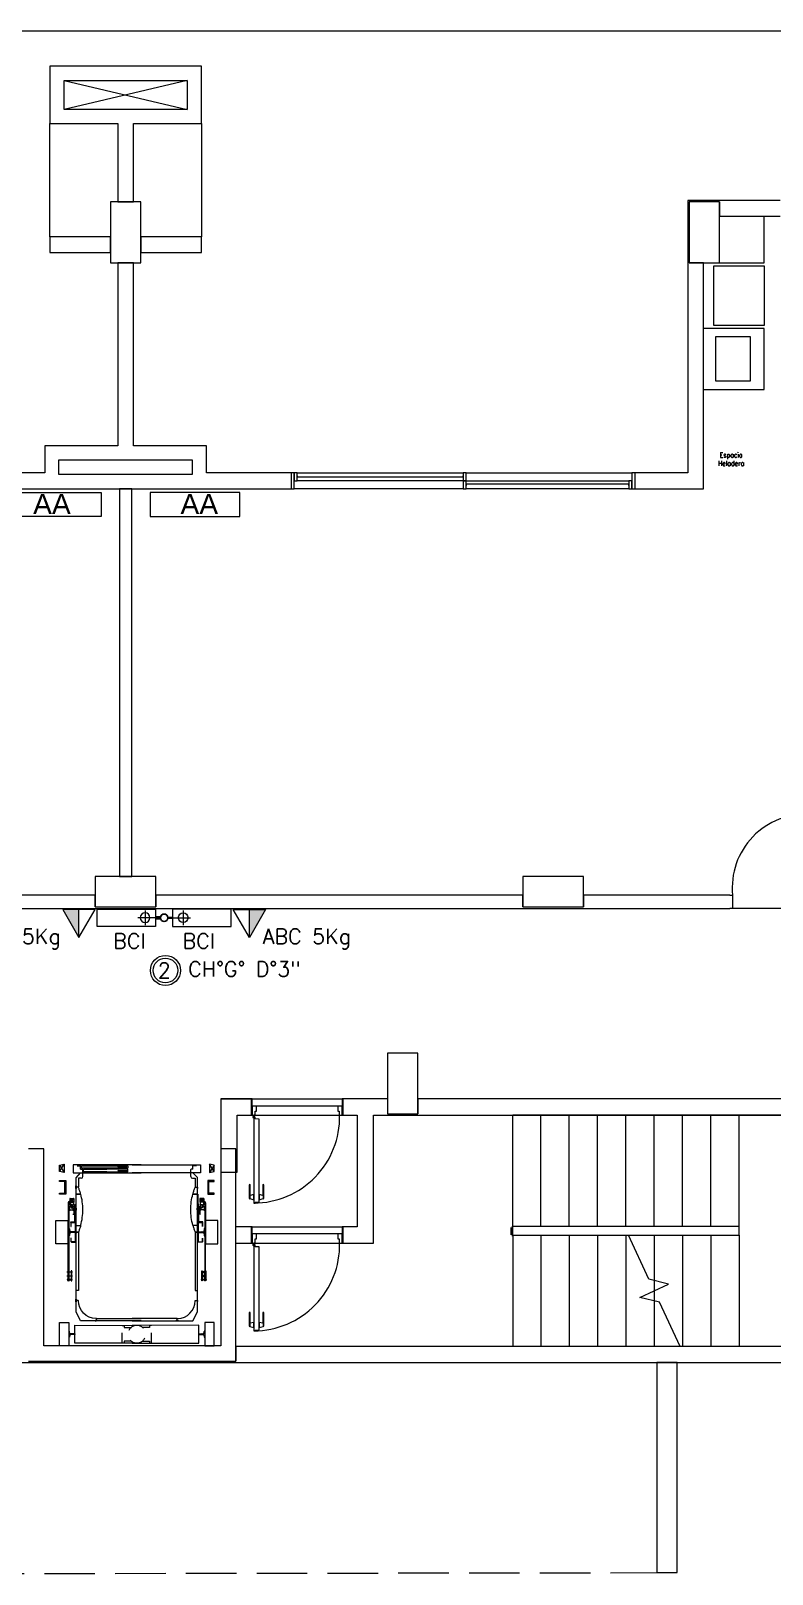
# Model space of a CAD drawing. Header units: millimetres. Extents: x 917 to 1168, y -421 to -23.
# Drawn here: x 1014.49 to 1021.82, y -297.79 to -282.54 of the extents above; entities that cross this region are included whole.
import ezdxf
from ezdxf.enums import TextEntityAlignment as Align

# ---------------------------------------------------------------- set-up
doc = ezdxf.new("R2010")
doc.units = ezdxf.units.MM
doc.header["$LTSCALE"] = 0.1
for name, pattern in [('CENTER', [2.25, 1, -0.1, 0.05, -0.1, 1]), ('CONTINUA', [0]), ('DASHED', [0.7, 0.5, -0.2]), ('HIDDEN', [0.375, 0.25, -0.125]), ('HIDDEN2', [0.1875, 0.125, -0.0625]), ('Overhead', [0.003969, 0.002381, -0.001587])]:
    doc.linetypes.add(name, pattern=pattern)
doc.layers.get('0').update_dxf_attribs({"lineweight": 5})
for name, color, linetype, lineweight in [('00_Incendio_Bocas Incendio', 1, 'Continuous', 30), ('00_Incendio_Cañeria', 1, 'Continuous', 30), ('00_Incendio_Matafuego', 1, 'Continuous', 20), ('00_Incendio_Montantes', 1, 'Continuous', 30), ('00_Incendio_Numeracion Montantes', 1, 'Continuous', 30), ('00_Incendio_Textos', 7, 'Continuous', 13), ('Arq-Equipamiento', 250, 'Continuous', 5)]:
    doc.layers.add(name, color=color, linetype=linetype, lineweight=lineweight)
doc.styles.add('Instal Sanit', font='techb___.ttf', dxfattribs={"height": 0.15})
doc.styles.add('Romans', font='romans.shx')
doc.styles.add('Romans 1.50', font='romans.shx', dxfattribs={"width": 0.8, "height": 0.15})
doc.styles.get("Standard").update_dxf_attribs({"font": 'arial.ttf'})

# ---------------------------------------------------------------- blocks, each defined once
blk = doc.blocks.new('g')
blk.add_lwpolyline([(0.6, 0.2), (0.1, 0.2, -0.198945), (0, 0.3, -0.198878), (-0.1, 0.4), (-0.1, 1.2, 0.414208), (-0.3, 1.5, 0.414219), (-0.5, 1.2, -0.000005), (-0.5, -1.3, 0.000002), (-0.5, -1.3, 0.999999), (-0.1, -1.3), (-0.1, -0.4, -0.198907), (0, -0.3, -0.198919), (0.1, -0.2), (0.6, -0.2)], format="xyb")
blk = doc.blocks.new('2-1P F')
at = {"color": 8, "lineweight": 18}
for p, q in [((744.734, -308.332), (760.799, -308.332)), ((752.017, -308.682), (752.017, -309.248)), ((753.515, -308.682), (752.017, -308.682)), ((753.515, -309.248), (753.515, -308.682)), ((752.157, -309.108), (752.157, -308.822)), ((752.157, -308.822), (753.375, -308.822)), ((752.157, -308.822), (753.375, -309.108)), ((753.375, -308.822), (752.157, -309.108)), ((753.375, -308.822), (753.375, -309.108)), ((752.017, -309.248), (752.689, -309.248)), ((752.017, -310.369), (752.017, -309.248)), ((753.375, -309.108), (752.157, -309.108)), ((752.689, -309.248), (752.689, -310.024)), ((752.844, -310.024), (752.844, -309.248)), ((752.844, -309.248), (753.515, -309.248)), ((753.515, -309.248), (753.515, -310.369)), ((758.326, -310.009), (758.326, -312.703)), ((759.24, -310.009), (758.326, -310.009)), ((752.689, -310.024), (752.616, -310.024)), ((752.616, -310.024), (752.616, -310.369)), ((752.704, -310.024), (752.689, -310.024)), ((752.689, -310.024), (752.844, -310.024)), ((752.829, -310.024), (752.704, -310.024)), ((752.844, -310.024), (752.829, -310.024)), ((752.916, -310.024), (752.844, -310.024)), ((752.916, -310.369), (752.916, -310.024)), ((758.482, -310.024), (758.341, -310.024)), ((758.341, -310.024), (758.341, -310.624)), ((758.641, -310.024), (758.482, -310.024)), ((758.641, -310.149), (758.641, -310.024)), ((758.641, -310.024), (758.641, -310.165)), ((758.641, -310.15), (758.641, -310.149)), ((758.641, -310.163), (758.641, -310.15)), ((758.641, -310.164), (758.641, -310.163)), ((758.641, -310.165), (758.641, -310.164)), ((758.641, -310.624), (758.641, -310.165)), ((758.641, -310.165), (759.24, -310.165)), ((759.082, -310.624), (759.082, -310.165)), ((752.616, -310.369), (752.017, -310.369)), ((752.017, -310.369), (752.017, -310.524)), ((752.616, -310.369), (752.616, -310.384)), ((752.616, -310.524), (752.616, -310.369)), ((752.616, -310.384), (752.616, -310.509)), ((752.916, -310.384), (752.916, -310.369)), ((753.515, -310.369), (752.916, -310.369)), ((752.916, -310.369), (752.916, -310.524)), ((752.916, -310.509), (752.916, -310.384)), ((753.515, -310.524), (753.515, -310.369)), ((752.017, -310.524), (752.616, -310.524)), ((752.616, -310.509), (752.616, -310.524)), ((752.616, -310.524), (752.616, -310.624)), ((752.616, -310.624), (752.689, -310.624)), ((752.689, -310.624), (752.704, -310.624)), ((752.689, -310.624), (752.689, -312.433)), ((752.844, -310.624), (752.689, -310.624)), ((752.704, -310.624), (752.829, -310.624)), ((752.829, -310.624), (752.844, -310.624)), ((752.844, -310.624), (752.916, -310.624)), ((752.844, -312.433), (752.844, -310.624)), ((752.916, -310.524), (752.916, -310.509)), ((752.916, -310.624), (752.916, -310.524)), ((752.916, -310.524), (753.515, -310.524)), ((758.341, -310.624), (758.466, -310.624)), ((758.482, -310.624), (758.341, -310.624)), ((758.466, -310.624), (758.467, -310.624)), ((758.467, -310.624), (758.479, -310.624)), ((758.479, -310.624), (758.48, -310.624)), ((758.48, -310.624), (758.482, -310.624)), ((758.482, -310.624), (758.641, -310.624)), ((758.482, -312.859), (758.482, -310.624)), ((758.641, -310.624), (759.082, -310.624)), ((759.082, -311.274), (758.482, -311.274)), ((758.602, -311.795), (758.602, -311.355)), ((758.602, -311.355), (758.942, -311.355)), ((758.942, -311.355), (758.942, -311.795)), ((759.082, -311.876), (759.082, -311.274)), ((758.942, -311.795), (758.602, -311.795)), ((758.482, -311.876), (759.082, -311.876)), ((752.689, -312.433), (751.967, -312.433)), ((751.967, -312.433), (751.967, -312.703)), ((753.565, -312.433), (752.844, -312.433)), ((753.565, -312.703), (753.565, -312.433)), ((752.107, -312.573), (753.425, -312.573)), ((752.107, -312.718), (752.107, -312.573)), ((753.425, -312.573), (753.425, -312.718)), ((751.967, -312.703), (751.129, -312.703)), ((753.425, -312.718), (752.107, -312.718)), ((754.404, -312.703), (753.565, -312.703)), ((754.434, -312.703), (754.404, -312.703)), ((754.404, -312.703), (754.404, -312.859)), ((754.464, -312.703), (754.434, -312.703)), ((754.434, -312.703), (754.434, -312.781)), ((754.434, -312.859), (754.434, -312.703)), ((754.464, -312.781), (754.464, -312.703)), ((754.464, -312.703), (756.104, -312.703)), ((754.464, -312.731), (754.464, -312.742)), ((754.464, -312.742), (756.104, -312.742)), ((756.134, -312.703), (756.104, -312.703)), ((756.104, -312.703), (756.104, -312.781)), ((756.104, -312.742), (756.104, -312.731)), ((756.134, -312.781), (756.134, -312.703)), ((756.134, -312.703), (757.774, -312.703)), ((757.804, -312.703), (757.774, -312.703)), ((757.774, -312.703), (757.774, -312.859)), ((758.326, -312.703), (757.804, -312.703)), ((757.804, -312.859), (757.804, -312.703)), ((751.129, -312.859), (751.967, -312.859)), ((751.967, -312.859), (754.404, -312.859)), ((751.967, -312.859), (752.107, -312.859)), ((752.107, -312.859), (752.107, -312.858)), ((752.704, -312.859), (752.704, -316.692)), ((752.829, -312.859), (752.704, -312.859)), ((752.829, -316.692), (752.829, -312.859)), ((753.425, -312.858), (753.425, -312.859)), ((754.404, -312.859), (754.434, -312.859)), ((754.434, -312.781), (754.464, -312.781)), ((756.104, -312.859), (754.434, -312.859)), ((756.104, -312.781), (754.464, -312.781)), ((756.134, -312.781), (756.104, -312.781)), ((756.104, -312.781), (756.104, -312.859)), ((756.104, -312.781), (756.134, -312.781)), ((756.104, -312.859), (756.134, -312.859)), ((756.134, -312.859), (756.134, -312.781)), ((756.134, -312.781), (757.744, -312.781)), ((757.744, -312.812), (756.134, -312.812)), ((756.134, -312.812), (756.134, -312.826)), ((757.744, -312.859), (756.134, -312.859)), ((757.774, -312.781), (757.744, -312.781)), ((757.744, -312.781), (757.744, -312.859)), ((757.744, -312.826), (757.744, -312.812)), ((757.744, -312.859), (757.774, -312.859)), ((757.774, -312.859), (757.774, -312.781)), ((757.774, -312.859), (757.804, -312.859)), ((757.804, -312.859), (758.482, -312.859)), ((753.066, -316.692), (752.466, -316.692)), ((752.466, -316.692), (752.466, -316.876)), ((752.704, -316.692), (752.829, -316.692)), ((753.066, -316.876), (753.066, -316.692)), ((757.295, -316.692), (756.695, -316.692)), ((756.695, -316.692), (756.695, -316.876)), ((757.295, -316.876), (757.295, -316.692)), ((752.466, -316.876), (748.838, -316.876)), ((752.466, -316.876), (752.466, -316.878)), ((752.466, -316.992), (752.466, -316.876)), ((752.466, -316.878), (752.466, -316.879)), ((752.466, -316.879), (752.466, -316.891)), ((753.066, -316.878), (753.066, -316.876)), ((756.695, -316.876), (753.066, -316.876)), ((753.066, -316.876), (753.066, -316.992)), ((753.066, -316.879), (753.066, -316.878)), ((753.066, -316.891), (753.066, -316.879)), ((756.695, -316.876), (756.695, -316.878)), ((756.695, -316.992), (756.695, -316.876)), ((756.695, -316.878), (756.695, -316.879)), ((756.695, -316.879), (756.695, -316.891)), ((757.295, -316.878), (757.295, -316.876)), ((758.743, -316.876), (757.295, -316.876)), ((757.295, -316.876), (757.295, -316.992)), ((757.295, -316.879), (757.295, -316.878)), ((757.295, -316.891), (757.295, -316.879)), ((758.743, -316.876), (758.768, -316.876)), ((758.768, -316.876), (758.768, -317.01)), ((746.789, -317.01), (752.466, -317.01)), ((752.466, -316.891), (752.466, -316.892)), ((752.466, -316.892), (752.466, -316.992)), ((752.466, -316.992), (752.466, -316.992)), ((752.466, -316.992), (753.066, -316.992)), ((752.466, -317.01), (758.743, -317.01)), ((753.066, -316.892), (753.066, -316.891)), ((753.066, -316.992), (753.066, -316.892)), ((753.066, -316.992), (753.066, -316.992)), ((756.695, -316.891), (756.695, -316.892)), ((756.695, -316.892), (756.695, -316.992)), ((756.695, -316.992), (757.295, -316.992)), ((757.295, -316.892), (757.295, -316.891)), ((757.295, -316.992), (757.295, -316.892)), ((758.768, -317.01), (758.743, -317.01)), ((759.568, -317.01), (758.768, -317.01)), ((755.657, -318.438), (755.357, -318.438)), ((755.357, -318.438), (755.357, -319.038)), ((755.657, -318.89), (755.657, -318.438)), ((754.007, -318.89), (753.707, -318.89)), ((753.707, -318.89), (753.707, -319.616)), ((754.007, -318.892), (753.707, -318.892)), ((753.707, -318.893), (753.708, -318.893)), ((753.708, -318.89), (753.708, -319.616)), ((754.007, -318.893), (753.709, -318.893)), ((753.709, -318.893), (753.709, -319.616)), ((754.007, -318.89), (754.007, -319.053)), ((754.017, -318.89), (754.007, -318.89)), ((754.017, -318.89), (754.907, -318.89)), ((754.017, -318.961), (754.017, -318.89)), ((754.059, -318.961), (754.017, -318.961)), ((754.017, -318.961), (754.017, -319.053)), ((754.047, -319.053), (754.047, -319.011)), ((754.047, -319.011), (754.059, -319.011)), ((754.059, -319.011), (754.059, -318.961)), ((754.865, -318.961), (754.059, -318.961)), ((754.907, -318.961), (754.865, -318.961)), ((754.865, -318.961), (754.865, -319.011)), ((754.865, -319.011), (754.877, -319.011)), ((754.877, -319.011), (754.877, -319.053)), ((754.917, -318.89), (754.907, -318.89)), ((754.907, -318.89), (754.907, -318.961)), ((754.907, -319.053), (754.907, -318.961)), ((755.357, -318.89), (754.917, -318.89)), ((754.917, -319.053), (754.917, -318.89)), ((755.657, -318.892), (755.657, -318.89)), ((759.782, -318.89), (755.657, -318.89)), ((755.657, -318.89), (755.657, -319.038)), ((755.657, -318.893), (755.657, -318.892)), ((755.657, -318.908), (755.657, -318.893)), ((755.657, -319.038), (755.657, -318.908)), ((753.869, -319.053), (754.007, -319.053)), ((753.869, -319.616), (753.869, -319.053)), ((754.007, -319.053), (754.017, -319.053)), ((754.017, -319.053), (754.047, -319.053)), ((754.035, -319.053), (754.026, -319.064)), ((754.032, -319.061), (754.039, -319.053)), ((754.039, -319.053), (754.035, -319.053)), ((754.048, -319.08), (754.035, -319.08)), ((754.035, -319.08), (754.035, -319.921)), ((754.045, -319.07), (754.037, -319.063)), ((754.04, -319.07), (754.043, -319.072)), ((754.043, -319.072), (754.043, -319.08)), ((754.043, -319.08), (754.046, -319.08)), ((754.046, -319.08), (754.046, -319.072)), ((754.047, -319.053), (754.877, -319.053)), ((754.048, -319.088), (754.048, -319.08)), ((754.086, -319.09), (754.048, -319.088)), ((754.086, -319.91), (754.086, -319.09)), ((754.877, -319.053), (754.907, -319.053)), ((754.907, -319.053), (754.917, -319.053)), ((754.917, -319.053), (755.057, -319.053)), ((755.057, -319.053), (755.057, -320.157)), ((755.217, -319.053), (759.782, -319.053)), ((755.217, -320.317), (755.217, -319.053)), ((755.357, -319.038), (755.42, -319.038)), ((755.42, -319.038), (755.657, -319.038)), ((756.594, -320.153), (756.594, -319.053)), ((759.934, -319.053), (756.594, -319.053)), ((756.874, -320.153), (756.874, -319.053)), ((756.874, -320.153), (756.874, -319.053)), ((757.154, -320.153), (757.154, -319.053)), ((757.154, -320.153), (757.154, -319.053)), ((757.434, -320.153), (757.434, -319.053)), ((757.434, -320.153), (757.434, -319.053)), ((757.714, -320.153), (757.714, -319.053)), ((757.714, -320.153), (757.714, -319.053)), ((757.994, -320.153), (757.994, -319.053)), ((757.994, -320.153), (757.994, -319.053)), ((758.274, -320.153), (758.274, -319.053)), ((758.274, -320.153), (758.274, -319.053)), ((758.554, -320.153), (758.554, -319.053)), ((758.554, -320.153), (758.554, -319.053)), ((758.834, -320.153), (758.834, -319.053)), ((758.834, -320.153), (758.834, -319.053)), ((751.957, -319.386), (751.807, -319.386)), ((751.957, -321.333), (751.957, -319.386)), ((753.857, -319.386), (753.707, -319.386)), ((753.707, -319.386), (753.707, -321.333)), ((753.857, -321.483), (753.857, -319.386)), ((752.286, -319.551), (752.318, -319.551)), ((752.321, -319.585), (752.321, -319.553)), ((752.322, -319.586), (752.341, -319.586)), ((752.343, -319.657), (752.343, -319.589)), ((753.41, -319.657), (753.41, -319.589)), ((753.431, -319.586), (753.413, -319.586)), ((753.432, -319.585), (753.432, -319.553)), ((753.468, -319.551), (753.435, -319.551)), ((753.707, -319.616), (753.869, -319.616)), ((752.112, -319.697), (752.174, -319.697)), ((752.112, -319.706), (752.112, -319.697)), ((752.166, -319.706), (752.112, -319.706)), ((752.166, -319.822), (752.166, -319.706)), ((752.174, -319.697), (752.174, -319.831)), ((753.641, -319.697), (753.579, -319.697)), ((753.579, -319.697), (753.579, -319.831)), ((753.588, -319.822), (753.588, -319.706)), ((753.588, -319.706), (753.641, -319.706)), ((753.641, -319.706), (753.641, -319.697)), ((753.987, -319.744), (753.987, -319.87)), ((753.993, -319.738), (753.993, -319.877)), ((753.999, -319.845), (753.999, -319.744)), ((754.122, -319.744), (754.122, -319.845)), ((754.128, -319.738), (754.128, -319.877)), ((754.134, -319.87), (754.134, -319.744)), ((752.112, -319.831), (752.112, -319.822)), ((752.112, -319.822), (752.166, -319.822)), ((752.174, -319.831), (752.112, -319.831)), ((753.579, -319.831), (753.641, -319.831)), ((753.641, -319.822), (753.588, -319.822)), ((753.641, -319.831), (753.641, -319.822)), ((753.999, -319.845), (753.993, -319.852)), ((753.993, -319.877), (754.035, -319.887)), ((754.035, -319.836), (753.999, -319.845)), ((754.035, -319.887), (754.035, -319.836)), ((754.035, -319.921), (754.048, -319.921)), ((754.048, -319.913), (754.086, -319.91)), ((754.048, -319.921), (754.048, -319.913)), ((754.086, -319.836), (754.086, -319.887)), ((754.122, -319.845), (754.086, -319.836)), ((754.086, -319.887), (754.128, -319.877)), ((754.122, -319.845), (754.128, -319.852)), ((752.203, -320.245), (752.203, -320.172)), ((752.203, -320.172), (752.207, -320.172)), ((752.21, -320.174), (752.213, -320.203)), ((752.213, -320.214), (752.21, -320.242)), ((752.23, -320.205), (752.215, -320.205)), ((752.23, -320.212), (752.215, -320.212)), ((752.23, -320.205), (752.232, -320.204)), ((752.23, -320.205), (752.232, -320.204)), ((752.23, -320.212), (752.232, -320.212)), ((752.23, -320.212), (752.232, -320.212)), ((752.262, -320.204), (752.232, -320.204)), ((752.262, -320.212), (752.232, -320.212)), ((752.263, -320.205), (752.262, -320.204)), ((752.263, -320.211), (752.262, -320.212)), ((752.263, -320.205), (752.263, -320.211)), ((753.49, -320.205), (753.491, -320.204)), ((753.49, -320.205), (753.49, -320.211)), ((753.49, -320.211), (753.491, -320.212)), ((753.491, -320.204), (753.521, -320.204)), ((753.491, -320.212), (753.521, -320.212)), ((753.524, -320.205), (753.521, -320.204)), ((753.524, -320.205), (753.521, -320.204)), ((753.524, -320.212), (753.521, -320.212)), ((753.524, -320.212), (753.521, -320.212)), ((753.524, -320.205), (753.538, -320.205)), ((753.524, -320.212), (753.538, -320.212)), ((753.543, -320.174), (753.541, -320.203)), ((753.541, -320.214), (753.543, -320.242)), ((753.551, -320.172), (753.546, -320.172)), ((753.551, -320.245), (753.551, -320.172)), ((754.007, -320.157), (753.857, -320.157)), ((754.007, -320.157), (754.007, -320.317)), ((754.017, -320.157), (754.007, -320.157)), ((754.017, -320.157), (754.907, -320.157)), ((754.017, -320.225), (754.017, -320.157)), ((754.059, -320.225), (754.017, -320.225)), ((754.017, -320.225), (754.017, -320.317)), ((754.059, -320.275), (754.059, -320.225)), ((754.865, -320.225), (754.059, -320.225)), ((754.907, -320.225), (754.865, -320.225)), ((754.865, -320.225), (754.865, -320.275)), ((754.917, -320.157), (754.907, -320.157)), ((754.907, -320.157), (754.907, -320.225)), ((754.907, -320.317), (754.907, -320.225)), ((755.057, -320.157), (754.917, -320.157)), ((754.917, -320.317), (754.917, -320.157)), ((756.579, -320.233), (756.579, -320.163)), ((756.592, -320.245), (756.592, -320.15)), ((756.593, -320.248), (756.593, -320.149)), ((756.594, -320.15), (756.593, -320.15)), ((756.594, -320.248), (756.594, -320.148)), ((758.834, -320.153), (756.594, -320.153)), ((758.834, -320.238), (758.834, -320.153)), ((752.203, -320.245), (752.207, -320.245)), ((753.551, -320.245), (753.546, -320.245)), ((753.857, -320.317), (754.007, -320.317)), ((754.007, -320.317), (754.017, -320.317)), ((754.017, -320.317), (754.047, -320.317)), ((754.035, -320.317), (754.026, -320.328)), ((754.032, -320.325), (754.039, -320.317)), ((754.039, -320.317), (754.035, -320.317)), ((754.048, -320.344), (754.035, -320.344)), ((754.035, -320.344), (754.035, -321.185)), ((754.045, -320.334), (754.037, -320.327)), ((754.04, -320.334), (754.043, -320.336)), ((754.043, -320.336), (754.043, -320.344)), ((754.043, -320.344), (754.046, -320.344)), ((754.046, -320.344), (754.046, -320.336)), ((754.047, -320.317), (754.047, -320.275)), ((754.047, -320.275), (754.059, -320.275)), ((754.047, -320.317), (754.877, -320.317)), ((754.048, -320.352), (754.048, -320.344)), ((754.086, -320.354), (754.048, -320.352)), ((754.086, -321.174), (754.086, -320.354)), ((754.865, -320.275), (754.877, -320.275)), ((754.877, -320.275), (754.877, -320.317)), ((754.877, -320.317), (754.907, -320.317)), ((754.907, -320.317), (754.917, -320.317)), ((754.917, -320.317), (755.217, -320.317)), ((756.594, -320.245), (756.593, -320.245)), ((756.594, -320.238), (756.874, -320.238)), ((756.594, -320.245), (756.594, -321.338)), ((756.874, -320.238), (757.154, -320.238)), ((756.874, -320.238), (756.874, -321.338)), ((757.154, -320.238), (757.434, -320.238)), ((757.154, -320.238), (757.154, -321.338)), ((757.434, -320.238), (757.714, -320.238)), ((757.434, -320.238), (757.434, -321.338)), ((757.714, -320.238), (757.738, -320.238)), ((757.714, -320.238), (757.714, -321.338)), ((757.738, -320.238), (758.834, -320.238)), ((757.994, -320.238), (757.994, -320.687)), ((757.994, -320.238), (757.994, -320.687)), ((758.274, -320.238), (758.274, -321.338)), ((758.274, -320.238), (758.274, -321.338)), ((758.554, -320.238), (758.554, -321.338)), ((758.554, -320.238), (758.554, -321.338)), ((758.834, -320.238), (758.834, -321.338)), ((758.834, -320.238), (758.834, -321.338)), ((757.994, -320.687), (757.994, -320.788)), ((757.994, -320.788), (757.994, -320.888)), ((757.994, -320.788), (757.994, -320.888)), ((757.994, -320.888), (757.994, -321.338)), ((753.987, -321.008), (753.987, -321.134)), ((753.993, -321.002), (753.993, -321.141)), ((753.999, -321.109), (753.993, -321.116)), ((753.993, -321.141), (754.035, -321.151)), ((753.999, -321.109), (753.999, -321.008)), ((754.035, -321.1), (753.999, -321.109)), ((754.035, -321.151), (754.035, -321.1)), ((754.086, -321.1), (754.086, -321.151)), ((754.122, -321.109), (754.086, -321.1)), ((754.086, -321.151), (754.128, -321.141)), ((754.122, -321.008), (754.122, -321.109)), ((754.122, -321.109), (754.128, -321.116)), ((754.128, -321.002), (754.128, -321.141)), ((754.134, -321.134), (754.134, -321.008)), ((752.206, -321.186), (752.206, -321.248)), ((752.208, -321.186), (752.206, -321.186)), ((752.208, -321.248), (752.206, -321.248)), ((752.214, -321.211), (752.211, -321.189)), ((752.214, -321.223), (752.211, -321.246)), ((752.23, -321.214), (752.216, -321.214)), ((752.23, -321.221), (752.216, -321.221)), ((752.23, -321.214), (752.232, -321.213)), ((752.23, -321.221), (752.232, -321.221)), ((752.262, -321.213), (752.232, -321.213)), ((752.262, -321.221), (752.232, -321.221)), ((752.263, -321.214), (752.262, -321.213)), ((752.263, -321.22), (752.262, -321.221)), ((752.263, -321.214), (752.263, -321.22)), ((753.49, -321.214), (753.491, -321.213)), ((753.49, -321.214), (753.49, -321.22)), ((753.49, -321.22), (753.491, -321.221)), ((753.491, -321.213), (753.521, -321.213)), ((753.491, -321.221), (753.521, -321.221)), ((753.524, -321.214), (753.521, -321.213)), ((753.524, -321.221), (753.521, -321.221)), ((753.524, -321.214), (753.537, -321.214)), ((753.524, -321.221), (753.537, -321.221)), ((753.54, -321.211), (753.542, -321.189)), ((753.54, -321.223), (753.542, -321.246)), ((753.545, -321.186), (753.548, -321.186)), ((753.545, -321.248), (753.548, -321.248)), ((753.548, -321.186), (753.548, -321.248)), ((754.035, -321.185), (754.048, -321.185)), ((754.048, -321.177), (754.086, -321.174)), ((754.048, -321.185), (754.048, -321.177)), ((753.707, -321.333), (751.957, -321.333)), ((753.857, -321.335), (753.857, -321.483)), ((759.934, -321.338), (753.857, -321.338)), ((751.507, -321.498), (753.857, -321.498)), ((751.807, -321.483), (753.857, -321.483)), ((753.857, -321.498), (759.939, -321.498)), ((758.22, -321.498), (758.02, -321.498)), ((758.02, -321.498), (758.02, -323.574)), ((758.22, -323.574), (758.22, -321.498)), ((758.02, -323.574), (758.22, -323.574))]:
    blk.add_line(p, q, dxfattribs=at)
at = {"color": 8, "linetype": 'HIDDEN', "lineweight": 18}
for p, q in [((752.112, -319.608), (752.157, -319.537)), ((752.112, -319.546), (752.157, -319.617)), ((753.641, -319.608), (753.597, -319.537)), ((753.641, -319.546), (753.597, -319.617))]:
    blk.add_line(p, q, dxfattribs=at)
at = {"color": 8, "linetype": 'Continuous', "lineweight": 18}
for p, q in [((752.921, -319.542), (752.246, -319.542)), ((752.246, -319.542), (752.246, -319.622)), ((752.246, -319.622), (752.921, -319.622)), ((752.277, -319.67), (752.321, -319.622)), ((752.321, -319.622), (752.921, -319.622)), ((752.33, -319.551), (752.788, -319.551)), ((752.33, -319.577), (752.33, -319.551)), ((752.788, -319.577), (752.33, -319.577)), ((752.351, -319.613), (752.351, -319.586)), ((752.351, -319.586), (752.579, -319.586)), ((752.579, -319.613), (752.351, -319.613)), ((752.788, -319.586), (752.579, -319.586)), ((752.579, -319.613), (752.788, -319.613)), ((752.69, -319.564), (752.698, -319.558)), ((752.777, -319.564), (752.69, -319.564)), ((752.69, -319.564), (752.699, -319.571)), ((752.69, -319.601), (752.698, -319.594)), ((752.777, -319.601), (752.69, -319.601)), ((752.69, -319.601), (752.699, -319.607)), ((752.788, -319.551), (752.788, -319.577)), ((752.788, -319.613), (752.788, -319.586)), ((752.832, -319.542), (753.508, -319.542)), ((753.432, -319.622), (752.832, -319.622)), ((753.508, -319.622), (752.832, -319.622)), ((753.477, -319.669), (753.432, -319.622)), ((753.508, -319.542), (753.508, -319.622)), ((752.277, -320.995), (752.277, -319.67)), ((752.326, -319.675), (752.302, -319.675)), ((753.428, -319.675), (753.452, -319.675)), ((753.477, -320.995), (753.477, -319.669)), ((752.197, -319.917), (752.197, -320.288)), ((752.203, -319.917), (752.203, -320.288)), ((752.208, -319.905), (752.254, -319.905)), ((752.208, -319.911), (752.254, -319.911)), ((752.215, -319.877), (752.215, -319.903)), ((752.215, -319.89), (752.216, -319.89)), ((752.216, -319.877), (752.216, -319.903)), ((752.216, -319.903), (752.217, -319.904)), ((752.217, -319.875), (752.252, -319.875)), ((752.217, -319.876), (752.252, -319.876)), ((752.217, -319.904), (752.252, -319.904)), ((752.217, -319.904), (752.252, -319.904)), ((752.219, -319.911), (752.219, -319.94)), ((752.224, -319.886), (752.228, -319.886)), ((752.224, -319.886), (752.224, -319.894)), ((752.224, -319.894), (752.228, -319.894)), ((752.228, -319.884), (752.228, -319.886)), ((752.228, -319.884), (752.241, -319.884)), ((752.228, -319.894), (752.228, -319.896)), ((752.228, -319.896), (752.241, -319.896)), ((752.241, -319.884), (752.241, -319.886)), ((752.241, -319.886), (752.245, -319.886)), ((752.241, -319.894), (752.241, -319.896)), ((752.241, -319.894), (752.245, -319.894)), ((752.245, -319.886), (752.245, -319.894)), ((752.25, -319.911), (752.25, -319.94)), ((752.253, -319.903), (752.252, -319.904)), ((752.253, -319.877), (752.253, -319.903)), ((752.253, -319.89), (752.254, -319.89)), ((752.254, -319.877), (752.254, -319.903)), ((752.254, -319.905), (752.254, -319.911)), ((753.499, -319.877), (753.499, -319.903)), ((753.5, -319.89), (753.499, -319.89)), ((753.545, -319.905), (753.499, -319.905)), ((753.499, -319.905), (753.499, -319.911)), ((753.545, -319.911), (753.499, -319.911)), ((753.5, -319.877), (753.5, -319.903)), ((753.5, -319.903), (753.502, -319.904)), ((753.536, -319.875), (753.502, -319.875)), ((753.536, -319.876), (753.502, -319.876)), ((753.536, -319.904), (753.502, -319.904)), ((753.536, -319.904), (753.502, -319.904)), ((753.503, -319.911), (753.503, -319.94)), ((753.509, -319.886), (753.509, -319.894)), ((753.513, -319.886), (753.509, -319.886)), ((753.513, -319.894), (753.509, -319.894)), ((753.513, -319.884), (753.513, -319.886)), ((753.525, -319.884), (753.513, -319.884)), ((753.513, -319.894), (753.513, -319.896)), ((753.525, -319.896), (753.513, -319.896)), ((753.525, -319.884), (753.525, -319.886)), ((753.529, -319.886), (753.525, -319.886)), ((753.525, -319.894), (753.525, -319.896)), ((753.529, -319.894), (753.525, -319.894)), ((753.529, -319.886), (753.529, -319.894)), ((753.535, -319.911), (753.535, -319.94)), ((753.538, -319.903), (753.536, -319.904)), ((753.538, -319.877), (753.538, -319.903)), ((753.539, -319.89), (753.538, -319.89)), ((753.539, -319.877), (753.539, -319.903)), ((753.551, -319.917), (753.551, -320.288)), ((753.556, -319.917), (753.556, -320.288)), ((752.21, -319.958), (752.21, -319.997)), ((752.21, -319.997), (752.211, -319.997)), ((752.211, -319.989), (752.211, -319.997)), ((752.212, -319.955), (752.229, -319.955)), ((752.212, -319.987), (752.252, -319.987)), ((752.212, -319.988), (752.252, -319.988)), ((752.219, -319.94), (752.229, -319.94)), ((752.229, -319.934), (752.229, -319.968)), ((752.24, -319.934), (752.229, -319.934)), ((752.229, -319.968), (752.24, -319.968)), ((752.24, -319.968), (752.24, -319.934)), ((752.24, -319.94), (752.25, -319.94)), ((752.24, -319.955), (752.252, -319.955)), ((752.244, -319.988), (752.244, -319.99)), ((752.244, -319.99), (752.251, -319.99)), ((752.245, -320.03), (752.252, -320.03)), ((752.245, -320.03), (752.245, -320.031)), ((752.245, -320.031), (752.252, -320.031)), ((752.251, -319.988), (752.251, -319.991)), ((752.251, -319.991), (752.253, -319.991)), ((752.253, -319.989), (752.253, -320.028)), ((752.254, -319.958), (752.254, -320.028)), ((752.254, -319.958), (752.263, -319.958)), ((752.254, -320.003), (752.263, -320.003)), ((752.263, -320.099), (752.263, -319.935)), ((752.263, -319.935), (752.268, -319.935)), ((752.268, -319.935), (752.268, -320.1)), ((752.268, -319.971), (752.271, -319.971)), ((752.268, -319.99), (752.271, -319.99)), ((752.271, -319.971), (752.279, -319.971)), ((752.271, -319.99), (752.271, -319.971)), ((752.271, -319.975), (752.279, -319.975)), ((752.271, -319.986), (752.279, -319.986)), ((752.271, -319.99), (752.279, -319.99)), ((752.28, -319.988), (752.28, -319.972)), ((753.482, -319.971), (753.474, -319.971)), ((753.474, -319.988), (753.474, -319.972)), ((753.482, -319.986), (753.474, -319.986)), ((753.482, -319.99), (753.474, -319.99)), ((753.482, -319.975), (753.475, -319.975)), ((753.485, -319.971), (753.483, -319.971)), ((753.483, -319.99), (753.483, -319.971)), ((753.485, -319.99), (753.483, -319.99)), ((753.49, -319.935), (753.485, -319.935)), ((753.485, -319.935), (753.485, -320.1)), ((753.49, -320.099), (753.49, -319.935)), ((753.499, -319.958), (753.49, -319.958)), ((753.499, -320.003), (753.49, -320.003)), ((753.499, -319.958), (753.499, -320.028)), ((753.5, -319.989), (753.5, -320.028)), ((753.503, -319.991), (753.5, -319.991)), ((753.513, -319.955), (753.502, -319.955)), ((753.541, -319.987), (753.502, -319.987)), ((753.541, -319.988), (753.502, -319.988)), ((753.508, -320.03), (753.502, -320.03)), ((753.508, -320.031), (753.502, -320.031)), ((753.513, -319.94), (753.503, -319.94)), ((753.503, -319.988), (753.503, -319.991)), ((753.51, -319.99), (753.503, -319.99)), ((753.508, -320.03), (753.508, -320.031)), ((753.51, -319.988), (753.51, -319.99)), ((753.513, -319.968), (753.513, -319.934)), ((753.513, -319.934), (753.525, -319.934)), ((753.525, -319.968), (753.513, -319.968)), ((753.525, -319.934), (753.525, -319.968)), ((753.535, -319.94), (753.525, -319.94)), ((753.541, -319.955), (753.525, -319.955)), ((753.542, -319.989), (753.542, -319.997)), ((753.544, -319.997), (753.542, -319.997)), ((753.544, -319.958), (753.544, -319.997)), ((752.077, -320.324), (752.077, -320.093)), ((752.077, -320.093), (752.197, -320.093)), ((752.197, -320.093), (752.197, -320.324)), ((752.224, -320.105), (752.257, -320.105)), ((752.224, -320.111), (752.224, -320.105)), ((752.258, -320.111), (752.224, -320.111)), ((752.277, -320.208), (752.299, -320.208)), ((752.299, -320.208), (752.299, -320.786)), ((753.477, -320.208), (753.454, -320.208)), ((753.454, -320.208), (753.454, -320.786)), ((753.495, -320.111), (753.529, -320.111)), ((753.529, -320.105), (753.496, -320.105)), ((753.529, -320.111), (753.529, -320.105)), ((753.677, -320.093), (753.556, -320.093)), ((753.556, -320.093), (753.556, -320.324)), ((753.677, -320.324), (753.677, -320.093)), ((752.197, -320.324), (752.077, -320.324)), ((752.197, -320.288), (752.203, -320.288)), ((753.556, -320.288), (753.551, -320.288)), ((753.556, -320.324), (753.677, -320.324)), ((757.941, -320.674), (757.738, -320.238)), ((758.136, -320.722), (757.941, -320.674)), ((752.299, -320.786), (752.277, -320.786)), ((753.454, -320.786), (753.477, -320.786)), ((757.852, -320.854), (758.136, -320.722)), ((752.321, -321.084), (752.277, -320.995)), ((753.432, -321.084), (753.477, -320.995)), ((758.047, -320.901), (757.852, -320.854)), ((758.25, -321.338), (758.047, -320.901)), ((752.112, -321.333), (752.112, -321.102)), ((752.112, -321.102), (752.206, -321.102)), ((752.206, -321.102), (752.206, -321.333)), ((752.263, -321.305), (752.263, -321.129)), ((752.263, -321.129), (752.921, -321.13)), ((752.921, -321.084), (752.321, -321.084)), ((752.477, -321.084), (752.477, -321.062)), ((752.477, -321.062), (752.921, -321.062)), ((753.277, -321.062), (752.832, -321.062)), ((752.832, -321.084), (753.432, -321.084)), ((753.49, -321.129), (752.832, -321.13)), ((753.277, -321.084), (753.277, -321.062)), ((753.49, -321.305), (753.49, -321.129)), ((753.641, -321.102), (753.548, -321.102)), ((753.548, -321.102), (753.548, -321.333)), ((753.641, -321.333), (753.641, -321.102)), ((752.921, -321.305), (752.263, -321.305)), ((752.832, -321.305), (753.49, -321.305)), ((752.206, -321.333), (752.112, -321.333)), ((753.548, -321.333), (753.641, -321.333))]:
    blk.add_line(p, q, dxfattribs=at)
at = {"color": 8, "linetype": 'CENTER', "lineweight": 18}
for p, q in [((752.217, -319.89), (752.252, -319.89)), ((753.536, -319.89), (753.502, -319.89)), ((752.242, -319.98), (752.283, -319.98)), ((753.512, -319.98), (753.47, -319.98))]:
    blk.add_line(p, q, dxfattribs=at)
at = {"color": 8, "linetype": 'DASHED', "lineweight": 18}
for p, q in [((752.244, -319.971), (752.251, -319.971)), ((752.244, -319.971), (752.244, -319.987)), ((752.244, -319.975), (752.251, -319.975)), ((752.244, -319.986), (752.251, -319.986)), ((752.251, -319.97), (752.251, -319.987)), ((752.251, -319.97), (752.254, -319.97)), ((752.253, -319.989), (752.253, -319.989)), ((753.503, -319.97), (753.499, -319.97)), ((753.5, -319.989), (753.5, -319.989)), ((753.503, -319.97), (753.503, -319.987)), ((753.51, -319.971), (753.503, -319.971)), ((753.51, -319.975), (753.503, -319.975)), ((753.51, -319.986), (753.503, -319.986)), ((753.51, -319.971), (753.51, -319.987))]:
    blk.add_line(p, q, dxfattribs=at)
at = {"color": 8, "linetype": 'Overhead', "lineweight": 18}
for p, q in [((756.594, -320.245), (756.594, -321.338)), ((756.874, -320.238), (756.874, -321.338)), ((757.154, -320.238), (757.154, -321.338)), ((757.434, -320.238), (757.434, -321.338)), ((757.714, -320.238), (757.714, -321.338)), ((757.994, -320.687), (757.994, -320.788)), ((757.994, -320.888), (757.994, -321.338))]:
    blk.add_line(p, q, dxfattribs=at)
at = {"color": 8, "linetype": 'HIDDEN2', "lineweight": 18, "ltscale": 0.5}
for p, q in [((752.731, -321.305), (752.731, -321.13)), ((752.731, -321.13), (752.75, -321.13)), ((752.75, -321.13), (752.75, -321.149)), ((752.75, -321.149), (752.823, -321.149)), ((753.003, -321.149), (752.93, -321.149)), ((753.022, -321.13), (753.003, -321.13)), ((753.003, -321.13), (753.003, -321.149)), ((753.022, -321.305), (753.022, -321.13)), ((752.75, -321.305), (752.731, -321.305)), ((752.823, -321.285), (752.75, -321.285)), ((752.75, -321.285), (752.75, -321.305)), ((752.93, -321.285), (753.003, -321.285)), ((753.003, -321.285), (753.003, -321.305)), ((753.003, -321.305), (753.022, -321.305))]:
    blk.add_line(p, q, dxfattribs=at)
at = {"color": 8, "linetype": 'DASHED', "lineweight": 18, "ltscale": 10}
blk.add_line((747.063, -323.589), (758.12, -323.574), dxfattribs=at)
at = {"color": 8, "lineweight": 18}
for points in [[(759.082, -310.656), (759.082, -311.246), (758.582, -311.246), (758.582, -310.656)], [(752.157, -319.537), (752.157, -319.617), (752.112, -319.608), (752.112, -319.546)], [(753.597, -319.537), (753.597, -319.617), (753.641, -319.608), (753.641, -319.546)], [(752.234, -320.591), (752.229, -320.591), (752.229, -320.688), (752.234, -320.688)], [(753.519, -320.591), (753.524, -320.591), (753.524, -320.688), (753.519, -320.688)]]:
    blk.add_lwpolyline(points, close=True, dxfattribs=at)
for points in [[(752.272, -319.831), (752.318, -319.831, 0.498137), (752.321, -319.827, 0.014075), (752.311, -319.796, 0.014078), (752.299, -319.766, 0.303961), (752.297, -319.764), (752.279, -319.764, 0.414205), (752.277, -319.767), (752.277, -319.775)], [(752.302, -319.675, 0.382405), (752.299, -319.677), (752.299, -319.761, -0.382405), (752.296, -319.764), (752.279, -319.764, -0.414213), (752.277, -319.761), (752.277, -319.753)], [(752.279, -319.764, 0.414213), (752.277, -319.767), (752.277, -319.775)], [(753.481, -319.831), (753.435, -319.831, -0.498137), (753.433, -319.827, -0.014075), (753.442, -319.796, -0.014078), (753.454, -319.766, -0.303961), (753.456, -319.764), (753.474, -319.764, -0.414205), (753.477, -319.767), (753.477, -319.775)], [(753.452, -319.675, -0.382405), (753.454, -319.677), (753.454, -319.761, 0.382405), (753.457, -319.764), (753.474, -319.764, 0.414213), (753.477, -319.761), (753.477, -319.753)], [(753.474, -319.764, -0.414213), (753.477, -319.767), (753.477, -319.775)], [(752.294, -319.831), (752.275, -319.831, 0.415832), (752.272, -319.833), (752.272, -320.139, 0.414217), (752.275, -320.142), (752.294, -320.142)], [(752.296, -320.142), (752.32, -320.142, 0.337311), (752.322, -320.14, 0.067471), (752.343, -319.986, 0.067485), (752.322, -319.832, 0.337302), (752.32, -319.831), (752.296, -319.831)], [(753.457, -320.142), (753.434, -320.142, -0.337311), (753.431, -320.14, -0.067471), (753.41, -319.986, -0.067485), (753.431, -319.832, -0.337302), (753.434, -319.831), (753.457, -319.831)], [(753.459, -319.831), (753.478, -319.831, -0.415832), (753.481, -319.833), (753.481, -320.139, -0.414217), (753.478, -320.142), (753.459, -320.142)], [(752.228, -320.266), (752.225, -320.266), (752.225, -320.301, 0.414213), (752.23, -320.306), (752.266, -320.306, 0.414214), (752.271, -320.301), (752.271, -320.116, 0.414214), (752.266, -320.111), (752.23, -320.111, 0.414214), (752.225, -320.116), (752.225, -320.151), (752.228, -320.151), (752.228, -320.116, -0.41421), (752.23, -320.113), (752.266, -320.113, -0.414217), (752.269, -320.116), (752.269, -320.301, -0.414213), (752.266, -320.303), (752.23, -320.303, -0.414218), (752.228, -320.301), (752.228, -320.266)], [(752.272, -320.142), (752.318, -320.142, -0.498137), (752.321, -320.145, -0.014075), (752.311, -320.176, -0.014078), (752.299, -320.207, -0.303961), (752.297, -320.208), (752.279, -320.208, -0.414205), (752.277, -320.206), (752.277, -320.198)], [(752.279, -320.208, 0.414205), (752.277, -320.211), (752.277, -320.219)], [(753.481, -320.142), (753.435, -320.142, 0.498137), (753.433, -320.145, 0.014075), (753.442, -320.176, 0.014078), (753.454, -320.207, 0.303961), (753.456, -320.208), (753.474, -320.208, 0.414205), (753.477, -320.206), (753.477, -320.198)], [(753.474, -320.208, -0.414205), (753.477, -320.211), (753.477, -320.219)], [(753.526, -320.266), (753.528, -320.266), (753.528, -320.301, -0.414213), (753.523, -320.306), (753.487, -320.306, -0.414214), (753.482, -320.301), (753.482, -320.116, -0.414214), (753.487, -320.111), (753.523, -320.111, -0.414214), (753.528, -320.116), (753.528, -320.151), (753.526, -320.151), (753.526, -320.116, 0.41421), (753.523, -320.113), (753.487, -320.113, 0.414217), (753.485, -320.116), (753.485, -320.301, 0.414213), (753.487, -320.303), (753.523, -320.303, 0.414218), (753.526, -320.301), (753.526, -320.266)], [(752.279, -320.884), (752.279, -320.884, -0.414213), (752.277, -320.881), (752.277, -320.873)], [(752.466, -321.084), (752.474, -321.084, 0.414214), (752.477, -321.081), (752.477, -321.064, 0.417709), (752.474, -321.062, -0.405583), (752.299, -320.886, 0.40989), (752.296, -320.884), (752.279, -320.884, 0.414213), (752.277, -320.887), (752.277, -320.895)], [(753.287, -321.084), (753.279, -321.084, -0.414214), (753.277, -321.081), (753.277, -321.064, -0.417709), (753.279, -321.062, 0.405583), (753.454, -320.886, -0.40989), (753.457, -320.884), (753.474, -320.884, -0.414213), (753.477, -320.887), (753.477, -320.895)], [(753.474, -320.884), (753.474, -320.884, 0.414213), (753.477, -320.881), (753.477, -320.873)], [(752.487, -321.084), (752.479, -321.084, -0.414214), (752.477, -321.081)], [(753.266, -321.084), (753.274, -321.084, 0.414214), (753.277, -321.081)]]:
    blk.add_lwpolyline(points, format="xyb", dxfattribs=at)
for points in [[(752.198, -320.591), (752.194, -320.591), (752.194, -320.688), (752.198, -320.688), (752.198, -320.102), (752.203, -320.102), (752.203, -320.688), (752.207, -320.688), (752.207, -320.591), (752.203, -320.591)], [(753.555, -320.591), (753.559, -320.591), (753.559, -320.688), (753.555, -320.688), (753.555, -320.102), (753.551, -320.102), (753.551, -320.688), (753.546, -320.688), (753.546, -320.591), (753.551, -320.591)], [(752.194, -320.604), (752.189, -320.604), (752.189, -320.599), (752.194, -320.599)], [(752.194, -320.644), (752.189, -320.644), (752.189, -320.639), (752.194, -320.639)], [(752.194, -320.675), (752.189, -320.675), (752.189, -320.679), (752.194, -320.679)], [(752.198, -320.599), (752.203, -320.599)], [(752.203, -320.604), (752.198, -320.604)], [(752.198, -320.639), (752.203, -320.639)], [(752.203, -320.644), (752.198, -320.644)], [(752.203, -320.675), (752.198, -320.675)], [(752.198, -320.679), (752.203, -320.679)], [(752.207, -320.599), (752.229, -320.599)], [(752.229, -320.604), (752.207, -320.604)], [(752.207, -320.639), (752.229, -320.639)], [(752.229, -320.644), (752.207, -320.644)], [(752.229, -320.675), (752.207, -320.675)], [(752.207, -320.679), (752.229, -320.679)], [(752.234, -320.599), (752.238, -320.599), (752.238, -320.604)], [(752.238, -320.604), (752.234, -320.604)], [(752.234, -320.639), (752.238, -320.639), (752.238, -320.644)], [(752.238, -320.644), (752.234, -320.644)], [(752.234, -320.679), (752.238, -320.679), (752.238, -320.675)], [(752.238, -320.675), (752.234, -320.675)], [(753.519, -320.599), (753.515, -320.599), (753.515, -320.604)], [(753.515, -320.604), (753.519, -320.604)], [(753.519, -320.639), (753.515, -320.639), (753.515, -320.644)], [(753.515, -320.644), (753.519, -320.644)], [(753.519, -320.679), (753.515, -320.679), (753.515, -320.675)], [(753.515, -320.675), (753.519, -320.675)], [(753.546, -320.599), (753.524, -320.599)], [(753.524, -320.604), (753.546, -320.604)], [(753.546, -320.639), (753.524, -320.639)], [(753.524, -320.644), (753.546, -320.644)], [(753.524, -320.675), (753.546, -320.675)], [(753.546, -320.679), (753.524, -320.679)], [(753.555, -320.599), (753.551, -320.599)], [(753.551, -320.604), (753.555, -320.604)], [(753.555, -320.639), (753.551, -320.639)], [(753.551, -320.644), (753.555, -320.644)], [(753.551, -320.675), (753.555, -320.675)], [(753.555, -320.679), (753.551, -320.679)], [(753.559, -320.604), (753.564, -320.604), (753.564, -320.599), (753.559, -320.599)], [(753.559, -320.644), (753.564, -320.644), (753.564, -320.639), (753.559, -320.639)], [(753.559, -320.675), (753.564, -320.675), (753.564, -320.679), (753.559, -320.679)]]:
    blk.add_lwpolyline(points, dxfattribs=at)
for centre, radius, start, end in [((759.495, -316.805), 0.73, 86.6701, 185.5698), ((754.032, -319.069), 0.008, 140.0449, 87.8154), ((754.032, -319.069), 0.008, 50.0009, 357.8154), ((754.032, -319.069), 0.851, 270.2086, 1.1106), ((754.043, -319.072), 0.003, 0, 50.0009), ((752.318, -319.553), 0.00267, 360, 90), ((752.322, -319.585), 0.00133, 180, 270), ((752.341, -319.589), 0.00267, 360, 90), ((753.413, -319.589), 0.00267, 90, 180), ((753.431, -319.585), 0.00133, 270, 0), ((753.435, -319.553), 0.00267, 90, 180), ((752.326, -319.657), 0.0178, 270, 0), ((752.326, -319.657), 0.0178, 270, 0), ((753.428, -319.657), 0.0178, 180, 270), ((753.428, -319.657), 0.0178, 180, 270), ((753.993, -319.744), 0.006, 0, 180), ((754.128, -319.744), 0.006, 0, 180), ((753.995, -319.87), 0.0077, 182.0498, 257.2547), ((754.126, -319.87), 0.0077, 282.7453, 357.9502), ((752.207, -320.174), 0.00282, 4.9483, 89.9945), ((752.215, -320.202), 0.00267, 185.4586, 270.0006), ((752.215, -320.214), 0.00267, 89.9994, 174.5414), ((753.538, -320.202), 0.00267, 269.9994, 354.5414), ((753.538, -320.214), 0.00267, 5.4586, 90.0006), ((753.546, -320.174), 0.00282, 90.0055, 175.0517), ((752.207, -320.242), 0.00282, 270.0055, 355.0517), ((753.546, -320.242), 0.00282, 184.9483, 269.9945), ((754.032, -320.333), 0.008, 140.0449, 87.8154), ((754.032, -320.333), 0.008, 50.0009, 357.8154), ((754.032, -320.333), 0.851, 270.2086, 1.1106), ((754.043, -320.336), 0.003, 0, 50.0009), ((753.993, -321.008), 0.006, 0, 180), ((753.995, -321.134), 0.0077, 182.0498, 257.2547), ((754.128, -321.008), 0.006, 0, 180), ((754.126, -321.134), 0.0077, 282.7453, 357.9502), ((752.208, -321.189), 0.00282, 4.9483, 89.9945), ((752.208, -321.245), 0.00282, 270.0055, 355.0517), ((752.216, -321.211), 0.00282, 184.9482, 269.9945), ((752.216, -321.223), 0.00282, 90.0055, 175.0518), ((753.537, -321.211), 0.00282, 270.0055, 355.0518), ((753.537, -321.223), 0.00282, 4.9482, 89.9945), ((753.545, -321.189), 0.00282, 90.0055, 175.0517), ((753.545, -321.245), 0.00282, 184.9483, 269.9945)]:
    blk.add_arc(centre, radius, start, end, dxfattribs=at)
at = {"color": 8, "linetype": 'Continuous', "lineweight": 18}
for centre, radius, start, end in [((752.208, -319.917), 0.0113, 90, 180), ((752.208, -319.917), 0.00564, 90, 180), ((752.217, -319.877), 0.0024, 90, 180), ((752.217, -319.903), 0.0024, 180, 270), ((752.217, -319.877), 0.00133, 90, 180), ((752.217, -319.903), 0.00133, 180, 270), ((752.252, -319.877), 0.0024, 360, 90), ((752.252, -319.877), 0.00133, 360, 90), ((752.252, -319.903), 0.00133, 270, 360), ((752.252, -319.903), 0.0024, 270, 360), ((753.502, -319.877), 0.0024, 90, 180), ((753.502, -319.903), 0.0024, 180, 270), ((753.502, -319.877), 0.00133, 90, 180), ((753.502, -319.903), 0.00133, 180, 270), ((753.536, -319.877), 0.0024, 0, 90), ((753.536, -319.877), 0.00133, 0, 90), ((753.536, -319.903), 0.0024, 270, 0), ((753.536, -319.903), 0.00133, 270, 0), ((753.545, -319.917), 0.0113, 0, 90), ((753.545, -319.917), 0.00564, 0, 90), ((752.212, -319.958), 0.00267, 90, 180), ((752.212, -319.989), 0.00267, 90, 180), ((752.212, -319.989), 0.00133, 90, 180), ((752.252, -319.958), 0.00267, 360, 90), ((752.252, -319.989), 0.00267, 360, 90), ((752.252, -319.989), 0.00133, 360, 90), ((752.252, -320.028), 0.00133, 270, 360), ((752.252, -320.028), 0.00267, 270, 360), ((752.275, -319.972), 0.00444, 154.6142, 214.8398), ((752.293, -319.981), 0.0219, 164.422, 192.6632), ((752.275, -319.988), 0.00444, 151.8617, 211.8973), ((752.275, -319.972), 0.00444, 325.1602, 25.3857), ((752.258, -319.981), 0.0219, 347.3368, 15.5781), ((752.275, -319.988), 0.00444, 328.1027, 28.1383), ((753.478, -319.972), 0.00444, 154.6143, 214.8398), ((753.496, -319.981), 0.0219, 164.4219, 192.6632), ((753.478, -319.988), 0.00444, 151.8617, 211.8973), ((753.478, -319.972), 0.00444, 325.1602, 25.3858), ((753.461, -319.981), 0.0219, 347.3368, 15.578), ((753.478, -319.988), 0.00444, 328.1027, 28.1383), ((753.502, -319.958), 0.00267, 90, 180), ((753.502, -319.989), 0.00267, 90, 180), ((753.502, -320.028), 0.00267, 180, 270), ((753.502, -319.989), 0.00133, 90, 180), ((753.502, -320.028), 0.00133, 180, 270), ((753.541, -319.958), 0.00267, 0, 90), ((753.541, -319.989), 0.00267, 0, 90), ((753.541, -319.989), 0.00133, 0, 90), ((752.257, -320.099), 0.00564, 270.0004, 0.0004), ((752.258, -320.1), 0.0107, 270, 0), ((753.495, -320.1), 0.0107, 180, 270), ((753.496, -320.099), 0.00564, 179.9996, 269.9996)]:
    blk.add_arc(centre, radius, start, end, dxfattribs=at)
at = {"color": 8, "linetype": 'HIDDEN2', "lineweight": 18, "ltscale": 0.5}
for start, end in [(90, 270), (270, 90)]:
    blk.add_arc((752.877, -321.217), 0.0874, start, end, dxfattribs=at)
at = {"layer": 'Arq-Equipamiento', "color": 8, "linetype": 'CONTINUA', "lineweight": 18}
for points in [[(751.638, -312.897), (752.523, -312.897), (752.523, -313.132), (751.638, -313.132)], [(753.895, -312.897), (753.009, -312.897), (753.009, -313.132), (753.895, -313.132)]]:
    blk.add_lwpolyline(points, close=True, dxfattribs=at)
at = {"color": 8, "lineweight": 18}
for p, xscale, yscale, zscale, rotation in [((752.279, -319.764), -0.008888887569072914, 0.008888887569072914, 0.008888887569072914, 180), ((753.474, -319.764), 0.008888887569072914, 0.008888887569072914, 0.008888887569072914, 180), ((752.279, -320.884), -0.008888887569060281, 0.008888887569060281, 0.008888887569060281, 180), ((753.474, -320.884), 0.008888887569060281, 0.008888887569060281, 0.008888887569060281, 180), ((752.477, -321.081), -0.008888887569060281, 0.008888887569060281, 0.008888887569060281, 270), ((753.277, -321.081), 0.008888887569060318, 0.008888887569060318, 0.008888887569060318, 90)]:
    blk.add_blockref('g', p, dxfattribs=dict(at, xscale=xscale, yscale=yscale, zscale=zscale, rotation=rotation))
at = {"color": 8, "lineweight": 18, "style": 'Romans 1.50', "width": 0.8}
for s, p in [('Heladera', (758.626, -312.633)), ('Espacio', (758.641, -312.55))]:
    blk.add_text(s, height=0.05, dxfattribs=at).set_placement(p)
at = {"color": 8, "lineweight": 18, "char_height": 0.2}
for insert, attachment_point in [((751.851, -312.91), 1), ((753.681, -312.91), 3)]:
    blk.add_mtext_dynamic_manual_height_columns('AA', width=1, gutter_width=12.5, heights=[0], dxfattribs=dict(at, insert=insert, attachment_point=attachment_point))
blk = doc.blocks.new('Boca Incendio')
at = {"color": 1, "lineweight": 20}
blk.add_lwpolyline([(-0.58, -0.085), (0, -0.085), (0, 0.085), (-0.58, 0.085)], close=True, dxfattribs=at)
for points in [[(0, 0), (-0.176, 0)], [(-0.104, -0.072), (-0.104, 0.072)]]:
    blk.add_lwpolyline(points, dxfattribs=at)
blk.add_circle((-0.104, 0), 0.048, dxfattribs=at)

msp = doc.modelspace()

# ---------------------------------------------------------------- hatches: boundary and pattern name
at = {"layer": '00_Incendio_Matafuego'}
for points in [[(1014.961, -291.221), (1014.801, -291.221), (1014.961, -291.499)], [(1016.647, -291.221), (1016.807, -291.221), (1016.647, -291.499)]]:
    msp.add_hatch(color=256, dxfattribs=at).paths.add_polyline_path(points)

# ---------------------------------------------------------------- linework, layer by layer
at = {"layer": '00_Incendio_Cañeria', "lineweight": 60}
msp.add_lwpolyline([(1015.767, -291.304), (1015.72, -291.304)], dxfattribs=at)
at = {"layer": '00_Incendio_Cañeria', "lineweight": 40}
msp.add_lwpolyline([(1015.888, -291.304), (1015.841, -291.304)], dxfattribs=at)
at = {"layer": '00_Incendio_Matafuego'}
for points in [[(1014.961, -291.499), (1015.121, -291.221), (1014.801, -291.221)], [(1016.647, -291.499), (1016.487, -291.221), (1016.807, -291.221)]]:
    msp.add_lwpolyline(points, close=True, dxfattribs=at)
for points in [[(1014.961, -291.499), (1014.961, -291.221)], [(1016.647, -291.499), (1016.647, -291.221)]]:
    msp.add_lwpolyline(points, dxfattribs=at)
at = {"layer": '00_Incendio_Montantes', "lineweight": 25}
msp.add_circle((1015.804, -291.304), 0.037, dxfattribs=at)
at = {"layer": '00_Incendio_Numeracion Montantes', "lineweight": 20}
for radius in [0.149, 0.122]:
    msp.add_circle((1015.817, -291.825), radius, dxfattribs=at)

# ---------------------------------------------------------------- block references
at = {"color": 2, "linetype": 'CONTINUA', "lineweight": 13}
msp.add_blockref('2-1P F', (262.657, 25.796), dxfattribs=at)
at = {"layer": '00_Incendio_Bocas Incendio', "xscale": -1, "rotation": 180}
msp.add_blockref('Boca Incendio', (1015.72, -291.304), dxfattribs=at)
at = {"layer": '00_Incendio_Bocas Incendio', "rotation": 180}
msp.add_blockref('Boca Incendio', (1015.888, -291.304), dxfattribs=at)

# ---------------------------------------------------------------- texts
at = {"layer": '00_Incendio_Textos', "color": 7, "char_height": 0.15, "width": 1.47222, "attachment_point": 2, "style": 'Instal Sanit'}
for insert in [(1014.271, -291.413), (1017.141, -291.413)]:
    msp.add_mtext('\\pi-0.45,l0.6,t0.6;{\\Fromans|c0;ABC 5Kg}', dxfattribs=dict(at, insert=insert))
at = {"layer": '00_Incendio_Textos', "char_height": 0.15, "attachment_point": 8, "style": 'Romans'}
for insert in [(1015.461, -291.609), (1016.147, -291.609)]:
    msp.add_mtext_dynamic_manual_height_columns('BCI', width=0.92514, gutter_width=0.75, heights=[0], dxfattribs=dict(at, insert=insert))
at = {"layer": '00_Incendio_Textos', "lineweight": 18, "insert": (1017.154, -291.736), "char_height": 0.15, "attachment_point": 3}
msp.add_mtext_dynamic_manual_height_columns('\\A1;{\\Fromans|c0;CH°G° D°3\\H1x;"}', width=1.33303, gutter_width=12.5, heights=[0], dxfattribs=at)
at = {"layer": '00_Incendio_Textos', "color": 7, "style": 'Romans', "flags": 8}
msp.add_attdef('2', text='1', height=0.15, dxfattribs=at).set_placement((1015.805, -291.825), align=Align.MIDDLE_CENTER)

doc.saveas('drawing.dxf')
